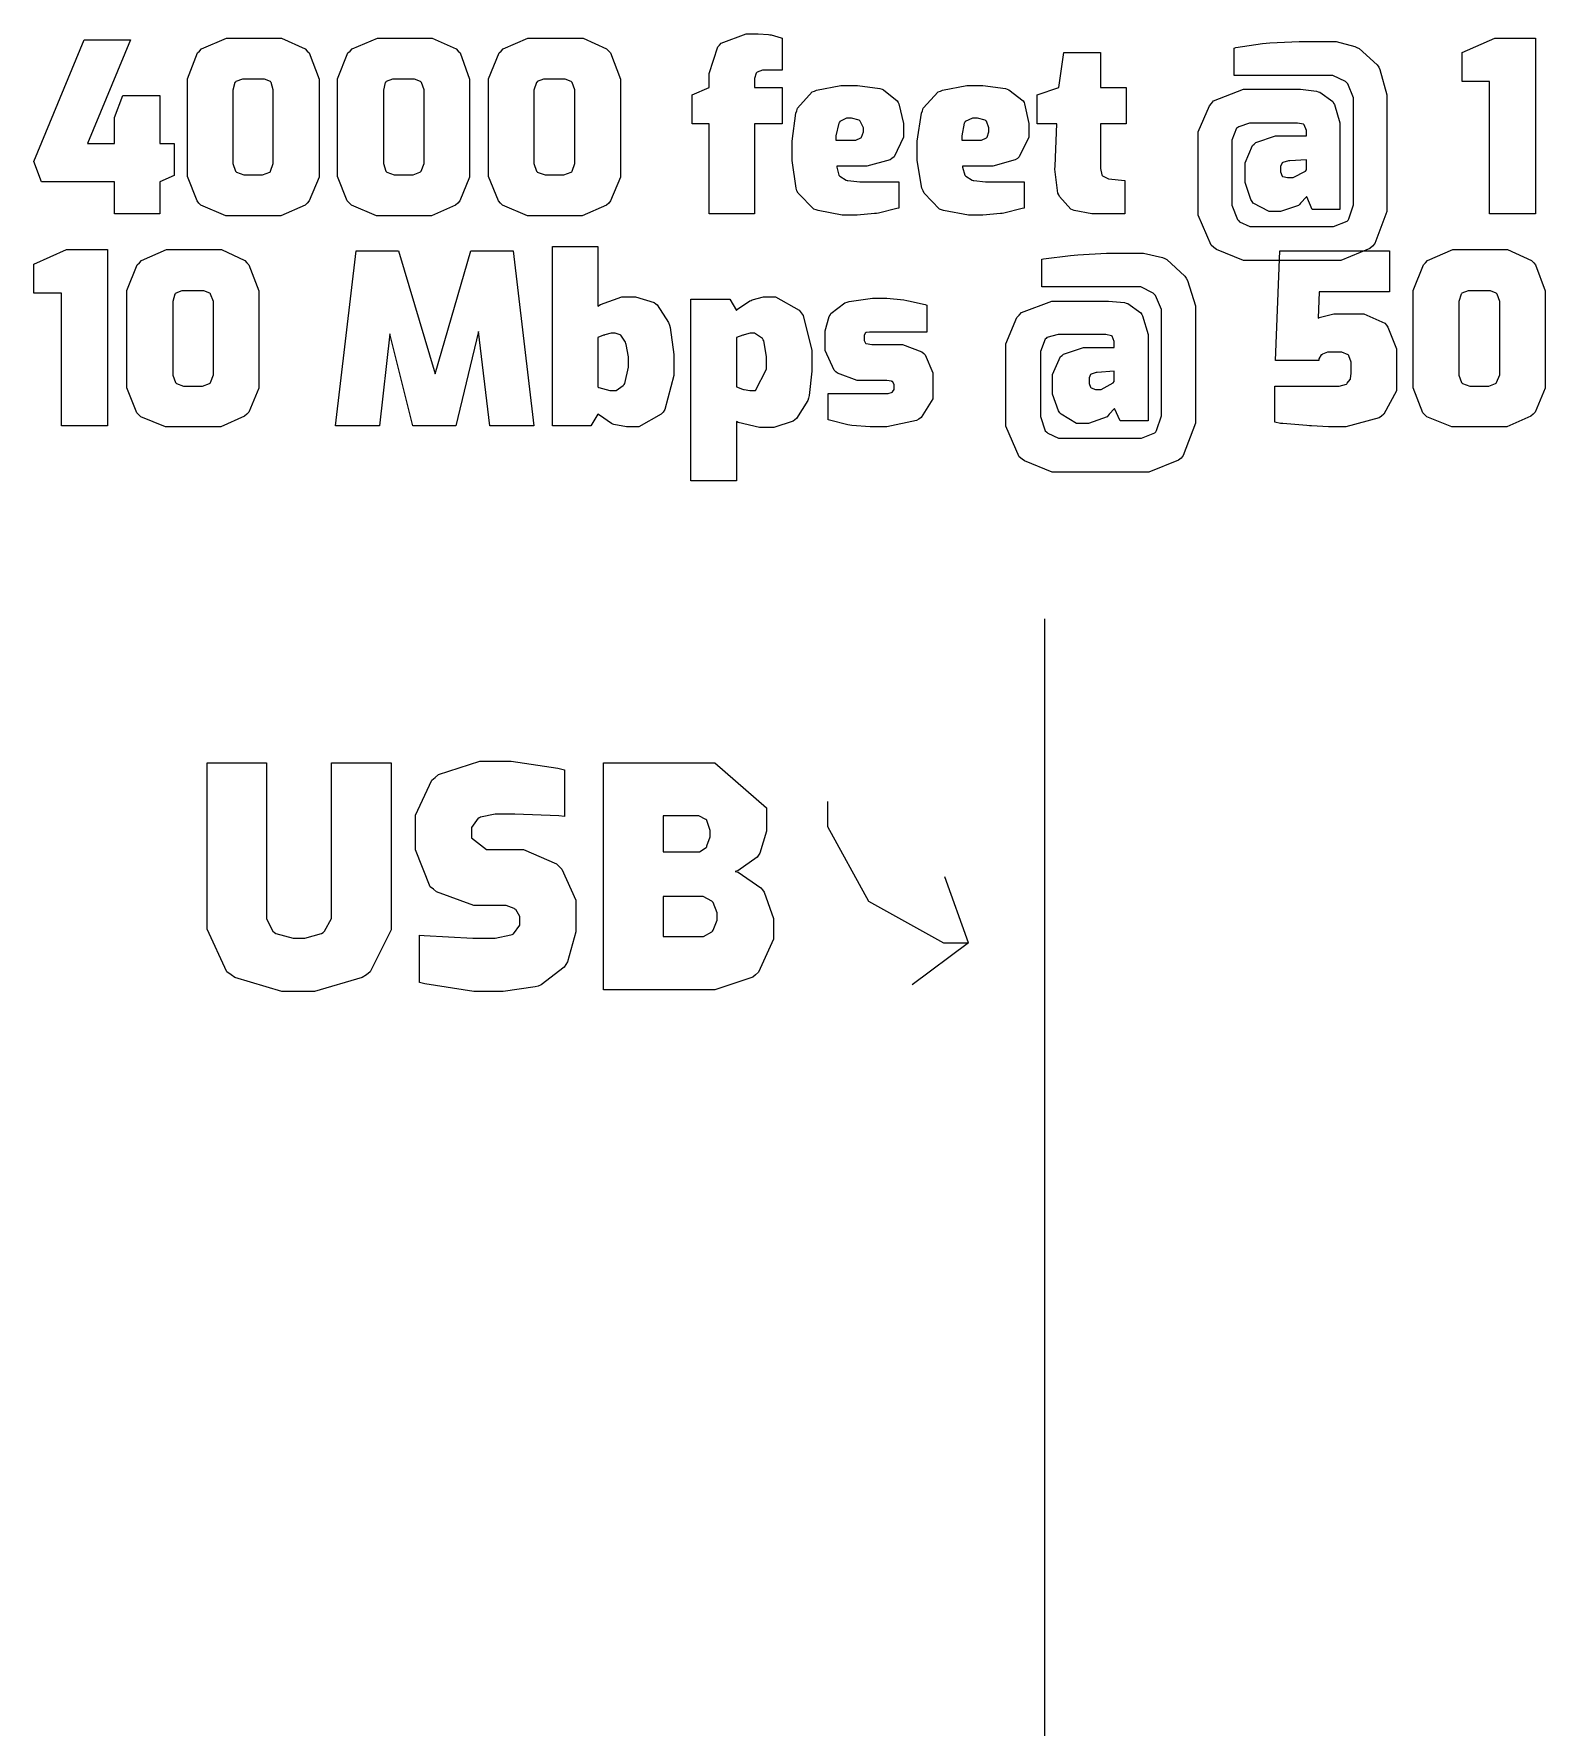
# Model space of a CAD drawing. Extents: x 0 to 132, y 0 to 98.
# Drawn here: x 99.07 to 105.5, y 57.69 to 64.9 of the extents above; entities that cross this region are included whole.
import ezdxf

# ---------------------------------------------------------------- set-up
doc = ezdxf.new("R2010")
doc.units = 0
doc.layers.get('0').update_dxf_attribs({"linetype": 'CONTINUOUS'})

msp = doc.modelspace()

# ---------------------------------------------------------------- linework, layer by layer
at = {"color": 0}
for p, q in [((99.0685, 64.353), (99.2822, 64.8712)), ((99.2822, 64.8712), (99.4791, 64.8712)), ((99.4791, 64.8712), (99.2974, 64.4289)), ((99.7825, 64.8324), (99.8883, 64.878)), ((99.8883, 64.878), (99.9243, 64.878)), ((99.9243, 64.878), (100.087, 64.878)), ((100.087, 64.878), (100.123, 64.878)), ((100.123, 64.878), (100.223, 64.8324)), ((100.423, 64.8324), (100.531, 64.878)), ((100.531, 64.878), (100.566, 64.878)), ((100.566, 64.878), (100.728, 64.878)), ((100.728, 64.878), (100.764, 64.878)), ((100.764, 64.878), (100.866, 64.8324)), ((101.065, 64.8324), (101.171, 64.878)), ((101.171, 64.878), (101.207, 64.878)), ((101.207, 64.878), (101.37, 64.878)), ((101.37, 64.878), (101.406, 64.878)), ((101.406, 64.878), (101.505, 64.8324)), ((101.994, 64.8561), (102.1, 64.8959)), ((102.1, 64.8959), (102.136, 64.8959)), ((102.136, 64.8959), (102.151, 64.8959)), ((102.151, 64.8959), (102.195, 64.8931)), ((102.195, 64.8931), (102.201, 64.8917)), ((102.201, 64.8917), (102.206, 64.8917)), ((102.206, 64.8917), (102.249, 64.8794)), ((102.249, 64.8794), (102.253, 64.878)), ((102.253, 64.878), (102.253, 64.7418)), ((104.313, 64.8561), (104.328, 64.8575)), ((104.328, 64.8575), (104.453, 64.8628)), ((104.453, 64.8628), (104.494, 64.8628)), ((104.494, 64.8628), (104.581, 64.8628)), ((104.581, 64.8628), (104.61, 64.8628)), ((104.61, 64.8628), (104.69, 64.8423)), ((105.147, 64.8173), (105.286, 64.878)), ((105.286, 64.878), (105.459, 64.878)), ((105.459, 64.878), (105.459, 64.1297)), ((99.7218, 64.7044), (99.7645, 64.8148)), ((99.7645, 64.8148), (99.774, 64.8229)), ((99.774, 64.8229), (99.7825, 64.8324)), ((100.223, 64.8324), (100.232, 64.8229)), ((100.232, 64.8229), (100.24, 64.8148)), ((100.24, 64.8148), (100.283, 64.703)), ((100.361, 64.7044), (100.405, 64.8148)), ((100.405, 64.8148), (100.415, 64.8229)), ((100.415, 64.8229), (100.423, 64.8324)), ((100.866, 64.8324), (100.874, 64.8229)), ((100.874, 64.8229), (100.882, 64.8148)), ((100.882, 64.8148), (100.922, 64.703)), ((101.003, 64.7044), (101.048, 64.8148)), ((101.048, 64.8148), (101.057, 64.8229)), ((101.057, 64.8229), (101.065, 64.8324)), ((101.505, 64.8324), (101.515, 64.8229)), ((101.515, 64.8229), (101.523, 64.8148)), ((101.523, 64.8148), (101.565, 64.703)), ((101.942, 64.7266), (101.979, 64.8409)), ((101.979, 64.8409), (101.987, 64.8476)), ((101.987, 64.8476), (101.994, 64.8561)), ((103.43, 64.6673), (103.452, 64.8173)), ((103.452, 64.8173), (103.608, 64.8173)), ((103.608, 64.8173), (103.608, 64.6673)), ((104.177, 64.8353), (104.184, 64.8381)), ((104.177, 64.7181), (104.177, 64.8353)), ((104.184, 64.8381), (104.297, 64.8547)), ((104.297, 64.8547), (104.313, 64.8561)), ((104.69, 64.8423), (104.699, 64.8381)), ((104.699, 64.8381), (104.708, 64.8339)), ((104.708, 64.8339), (104.785, 64.7637)), ((105.147, 64.6934), (105.147, 64.8173)), ((101.942, 64.685), (101.942, 64.7266)), ((102.142, 64.7291), (102.135, 64.7058)), ((102.144, 64.7305), (102.142, 64.7291)), ((102.146, 64.7333), (102.144, 64.7305)), ((102.169, 64.7418), (102.146, 64.7333)), ((102.177, 64.7418), (102.169, 64.7418)), ((102.253, 64.7418), (102.177, 64.7418)), ((104.581, 64.7181), (104.177, 64.7181)), ((104.597, 64.7181), (104.581, 64.7181)), ((104.651, 64.6934), (104.597, 64.7181)), ((104.785, 64.7637), (104.792, 64.7541)), ((104.792, 64.7541), (104.797, 64.7442)), ((104.797, 64.7442), (104.826, 64.637)), ((99.7218, 64.6645), (99.7218, 64.7044)), ((99.7218, 64.3241), (99.7218, 64.6645)), ((99.9243, 64.6892), (99.9148, 64.6561)), ((99.9148, 64.6561), (99.9148, 64.6451)), ((99.9148, 64.6451), (99.9148, 64.3558)), ((99.9271, 64.6906), (99.9243, 64.6892)), ((99.9285, 64.6934), (99.9271, 64.6906)), ((99.9561, 64.703), (99.9285, 64.6934)), ((99.9656, 64.703), (99.9561, 64.703)), ((100.041, 64.703), (99.9656, 64.703)), ((100.05, 64.703), (100.041, 64.703)), ((100.075, 64.6934), (100.05, 64.703)), ((100.077, 64.6906), (100.075, 64.6934)), ((100.079, 64.6892), (100.077, 64.6906)), ((100.087, 64.6575), (100.079, 64.6892)), ((100.087, 64.6451), (100.087, 64.6575)), ((100.087, 64.3558), (100.087, 64.6451)), ((100.283, 64.703), (100.283, 64.6645)), ((100.283, 64.6645), (100.283, 64.3241)), ((100.361, 64.6645), (100.361, 64.7044)), ((100.361, 64.3241), (100.361, 64.6645)), ((100.564, 64.6892), (100.557, 64.6561)), ((100.557, 64.6561), (100.557, 64.6451)), ((100.557, 64.6451), (100.557, 64.3558)), ((100.566, 64.6906), (100.564, 64.6892)), ((100.568, 64.6934), (100.566, 64.6906)), ((100.595, 64.703), (100.568, 64.6934)), ((100.605, 64.703), (100.595, 64.703)), ((100.681, 64.703), (100.605, 64.703)), ((100.689, 64.703), (100.681, 64.703)), ((100.714, 64.6934), (100.689, 64.703)), ((100.717, 64.6906), (100.714, 64.6934)), ((100.718, 64.6892), (100.717, 64.6906)), ((100.729, 64.6575), (100.718, 64.6892)), ((100.729, 64.6451), (100.729, 64.6575)), ((100.729, 64.3558), (100.729, 64.6451)), ((100.922, 64.703), (100.922, 64.6645)), ((100.922, 64.6645), (100.922, 64.3241)), ((101.003, 64.6645), (101.003, 64.7044)), ((101.003, 64.3241), (101.003, 64.6645)), ((101.207, 64.6892), (101.196, 64.6561)), ((101.196, 64.6561), (101.196, 64.6451)), ((101.196, 64.6451), (101.196, 64.3558)), ((101.21, 64.6906), (101.207, 64.6892)), ((101.211, 64.6934), (101.21, 64.6906)), ((101.238, 64.703), (101.211, 64.6934)), ((101.247, 64.703), (101.238, 64.703)), ((101.322, 64.703), (101.247, 64.703)), ((101.33, 64.703), (101.322, 64.703)), ((101.355, 64.6934), (101.33, 64.703)), ((101.358, 64.6906), (101.355, 64.6934)), ((101.359, 64.6892), (101.358, 64.6906)), ((101.37, 64.6575), (101.359, 64.6892)), ((101.37, 64.6451), (101.37, 64.6575)), ((101.37, 64.3558), (101.37, 64.6451)), ((101.565, 64.703), (101.565, 64.6645)), ((101.565, 64.6645), (101.565, 64.3241)), ((101.87, 64.637), (101.942, 64.6673)), ((101.942, 64.6673), (101.942, 64.685)), ((102.135, 64.7058), (102.135, 64.6977)), ((102.135, 64.6977), (102.135, 64.6673)), ((102.135, 64.6673), (102.253, 64.6673)), ((102.253, 64.6673), (102.253, 64.5128)), ((102.318, 64.5791), (102.381, 64.6493)), ((102.381, 64.6493), (102.391, 64.6522)), ((102.391, 64.6522), (102.399, 64.6561)), ((102.399, 64.6561), (102.503, 64.6755)), ((102.503, 64.6755), (102.538, 64.6755)), ((102.538, 64.6755), (102.573, 64.6755)), ((102.573, 64.6755), (102.669, 64.6631)), ((102.669, 64.6631), (102.678, 64.6603)), ((102.678, 64.6603), (102.684, 64.6575)), ((102.684, 64.6575), (102.742, 64.6105)), ((102.853, 64.5791), (102.917, 64.6493)), ((102.917, 64.6493), (102.927, 64.6522)), ((102.927, 64.6522), (102.935, 64.6561)), ((102.935, 64.6561), (103.039, 64.6755)), ((103.039, 64.6755), (103.075, 64.6755)), ((103.075, 64.6755), (103.107, 64.6755)), ((103.107, 64.6755), (103.203, 64.6631)), ((103.203, 64.6631), (103.211, 64.6603)), ((103.211, 64.6603), (103.218, 64.6575)), ((103.218, 64.6575), (103.279, 64.6105)), ((103.338, 64.637), (103.43, 64.6673)), ((103.608, 64.6673), (103.717, 64.6673)), ((103.717, 64.6673), (103.717, 64.5128)), ((104.089, 64.6105), (104.217, 64.6603)), ((104.217, 64.6603), (104.26, 64.6603)), ((104.26, 64.6603), (104.436, 64.6603)), ((104.436, 64.6603), (104.459, 64.6603)), ((104.459, 64.6603), (104.527, 64.6522)), ((104.527, 64.6522), (104.534, 64.6493)), ((104.534, 64.6493), (104.541, 64.6479)), ((104.541, 64.6479), (104.596, 64.6081)), ((104.656, 64.6878), (104.651, 64.6934)), ((104.661, 64.6836), (104.656, 64.6878)), ((104.684, 64.6232), (104.661, 64.6836)), ((105.263, 64.6934), (105.147, 64.6934)), ((105.263, 64.1297), (105.263, 64.6934)), ((99.4117, 64.5403), (99.4474, 64.6342)), ((99.4474, 64.6342), (99.6047, 64.6342)), ((99.6047, 64.6342), (99.6047, 64.4289)), ((101.87, 64.5128), (101.87, 64.637)), ((102.315, 64.5679), (102.318, 64.5791)), ((102.742, 64.6105), (102.747, 64.6038)), ((102.747, 64.6038), (102.749, 64.5982)), ((102.749, 64.5982), (102.769, 64.5142)), ((102.85, 64.5679), (102.853, 64.5791)), ((103.279, 64.6105), (103.283, 64.6038)), ((103.283, 64.6038), (103.285, 64.5982)), ((103.285, 64.5982), (103.303, 64.5142)), ((103.338, 64.5128), (103.338, 64.637)), ((104.024, 64.4783), (104.071, 64.5901)), ((104.071, 64.5901), (104.08, 64.5996)), ((104.08, 64.5996), (104.089, 64.6105)), ((104.596, 64.6081), (104.6, 64.601)), ((104.6, 64.601), (104.604, 64.5954)), ((104.604, 64.5954), (104.626, 64.5171)), ((104.684, 64.601), (104.684, 64.6232)), ((104.684, 64.1876), (104.684, 64.601)), ((104.826, 64.637), (104.826, 64.601)), ((104.826, 64.601), (104.826, 64.1876)), ((99.4117, 64.4289), (99.4117, 64.5403)), ((101.942, 64.5128), (101.87, 64.5128)), ((101.942, 64.1297), (101.942, 64.5128)), ((102.253, 64.5128), (102.135, 64.5128)), ((102.135, 64.5128), (102.135, 64.1297)), ((102.295, 64.4398), (102.311, 64.5583)), ((102.311, 64.5583), (102.315, 64.5679)), ((102.494, 64.5156), (102.482, 64.462)), ((102.497, 64.5185), (102.494, 64.5156)), ((102.499, 64.5223), (102.497, 64.5185)), ((102.527, 64.5375), (102.499, 64.5223)), ((102.538, 64.5375), (102.527, 64.5375)), ((102.548, 64.5375), (102.538, 64.5375)), ((102.581, 64.528), (102.548, 64.5375)), ((102.584, 64.5252), (102.581, 64.528)), ((102.585, 64.5238), (102.584, 64.5252)), ((102.599, 64.4962), (102.585, 64.5238)), ((102.769, 64.5142), (102.769, 64.4853)), ((102.828, 64.4398), (102.846, 64.5583)), ((102.846, 64.5583), (102.85, 64.5679)), ((103.028, 64.5156), (103.018, 64.462)), ((103.031, 64.5185), (103.028, 64.5156)), ((103.032, 64.5223), (103.031, 64.5185)), ((103.063, 64.5375), (103.032, 64.5223)), ((103.075, 64.5375), (103.063, 64.5375)), ((103.084, 64.5375), (103.075, 64.5375)), ((103.117, 64.528), (103.084, 64.5375)), ((103.12, 64.5252), (103.117, 64.528)), ((103.122, 64.5238), (103.12, 64.5252)), ((103.132, 64.4962), (103.122, 64.5238)), ((103.303, 64.5142), (103.303, 64.4853)), ((103.422, 64.5128), (103.338, 64.5128)), ((103.415, 64.3322), (103.422, 64.5128)), ((103.717, 64.5128), (103.608, 64.5128)), ((103.608, 64.5128), (103.608, 64.3322)), ((104.192, 64.4977), (104.187, 64.4948)), ((104.196, 64.5005), (104.192, 64.4977)), ((104.242, 64.5156), (104.196, 64.5005)), ((104.26, 64.5156), (104.242, 64.5156)), ((104.437, 64.5156), (104.26, 64.5156)), ((104.446, 64.5156), (104.437, 64.5156)), ((104.471, 64.5114), (104.446, 64.5156)), ((104.473, 64.51), (104.471, 64.5114)), ((104.474, 64.5086), (104.473, 64.51)), ((104.484, 64.4853), (104.474, 64.5086)), ((104.626, 64.5171), (104.626, 64.4895)), ((99.2974, 64.4289), (99.4117, 64.4289)), ((99.6047, 64.4289), (99.6654, 64.4289)), ((99.6654, 64.4289), (99.6654, 64.2938)), ((102.295, 64.3957), (102.295, 64.4398)), ((102.482, 64.462), (102.482, 64.444)), ((102.482, 64.444), (102.561, 64.444)), ((102.561, 64.444), (102.567, 64.444)), ((102.567, 64.444), (102.588, 64.4536)), ((102.588, 64.4536), (102.59, 64.455)), ((102.59, 64.455), (102.591, 64.4564)), ((102.591, 64.4564), (102.599, 64.4783)), ((102.599, 64.4853), (102.599, 64.4962)), ((102.599, 64.4783), (102.599, 64.4853)), ((102.769, 64.4564), (102.729, 64.3724)), ((102.769, 64.4853), (102.769, 64.4564)), ((102.828, 64.3957), (102.828, 64.4398)), ((103.018, 64.462), (103.018, 64.444)), ((103.018, 64.444), (103.094, 64.444)), ((103.094, 64.444), (103.101, 64.444)), ((103.101, 64.444), (103.123, 64.4536)), ((103.123, 64.4536), (103.124, 64.455)), ((103.124, 64.455), (103.125, 64.4564)), ((103.125, 64.4564), (103.132, 64.4783)), ((103.132, 64.4853), (103.132, 64.4962)), ((103.132, 64.4783), (103.132, 64.4853)), ((103.303, 64.4564), (103.262, 64.3724)), ((103.303, 64.4853), (103.303, 64.4564)), ((104.024, 64.437), (104.024, 64.4783)), ((104.024, 64.1671), (104.024, 64.437)), ((104.187, 64.4948), (104.166, 64.444)), ((104.166, 64.444), (104.166, 64.426)), ((104.166, 64.426), (104.166, 64.1876)), ((104.255, 64.4204), (104.262, 64.426)), ((104.262, 64.426), (104.269, 64.4331)), ((104.269, 64.4331), (104.352, 64.462)), ((104.352, 64.462), (104.38, 64.462)), ((104.38, 64.462), (104.484, 64.462)), ((104.484, 64.4772), (104.484, 64.4853)), ((104.484, 64.462), (104.484, 64.4772)), ((104.626, 64.4895), (104.626, 64.1491)), ((99.1016, 64.2662), (99.0685, 64.353)), ((99.9148, 64.3558), (99.9148, 64.3449)), ((100.087, 64.3449), (100.087, 64.3558)), ((100.557, 64.3558), (100.557, 64.3449)), ((100.729, 64.3449), (100.729, 64.3558)), ((101.196, 64.3558), (101.196, 64.3449)), ((101.37, 64.3449), (101.37, 64.3558)), ((102.295, 64.3572), (102.295, 64.3957)), ((102.313, 64.2387), (102.295, 64.3572)), ((102.712, 64.3601), (102.613, 64.3322)), ((102.72, 64.3654), (102.712, 64.3601)), ((102.729, 64.3724), (102.72, 64.3654)), ((102.828, 64.3572), (102.828, 64.3957)), ((102.848, 64.2387), (102.828, 64.3572)), ((103.245, 64.3601), (103.149, 64.3322)), ((103.254, 64.3654), (103.245, 64.3601)), ((103.262, 64.3724), (103.254, 64.3654)), ((104.223, 64.3474), (104.255, 64.4204)), ((104.408, 64.3558), (104.384, 64.3488)), ((104.413, 64.3558), (104.408, 64.3558)), ((104.484, 64.3601), (104.413, 64.3558)), ((104.484, 64.317), (104.484, 64.3601)), ((99.6654, 64.2938), (99.6047, 64.2662)), ((99.7218, 64.2895), (99.7218, 64.3241)), ((99.7631, 64.1847), (99.7218, 64.2895)), ((99.9148, 64.3449), (99.9271, 64.3117)), ((99.9271, 64.3117), (99.9299, 64.3089)), ((99.9299, 64.3089), (99.9314, 64.3075)), ((99.9314, 64.3075), (99.9614, 64.2966)), ((99.9614, 64.2966), (99.9726, 64.2966)), ((99.9726, 64.2966), (100.03, 64.2966)), ((100.03, 64.2966), (100.041, 64.2966)), ((100.041, 64.2966), (100.072, 64.3075)), ((100.072, 64.3075), (100.075, 64.3089)), ((100.075, 64.3089), (100.076, 64.3117)), ((100.076, 64.3117), (100.087, 64.3449)), ((100.283, 64.2867), (100.24, 64.1847)), ((100.283, 64.3241), (100.283, 64.2867)), ((100.361, 64.2895), (100.361, 64.3241)), ((100.402, 64.1847), (100.361, 64.2895)), ((100.557, 64.3449), (100.566, 64.3117)), ((100.566, 64.3117), (100.569, 64.3089)), ((100.569, 64.3089), (100.571, 64.3075)), ((100.571, 64.3075), (100.602, 64.2966)), ((100.602, 64.2966), (100.613, 64.2966)), ((100.613, 64.2966), (100.674, 64.2966)), ((100.674, 64.2966), (100.683, 64.2966)), ((100.683, 64.2966), (100.711, 64.3075)), ((100.711, 64.3075), (100.714, 64.3089)), ((100.714, 64.3089), (100.717, 64.3117)), ((100.717, 64.3117), (100.729, 64.3449)), ((100.922, 64.2867), (100.881, 64.1847)), ((100.922, 64.3241), (100.922, 64.2867)), ((101.003, 64.2895), (101.003, 64.3241)), ((101.046, 64.1847), (101.003, 64.2895)), ((101.196, 64.3449), (101.207, 64.3117)), ((101.207, 64.3117), (101.21, 64.3089)), ((101.21, 64.3089), (101.211, 64.3075)), ((101.211, 64.3075), (101.244, 64.2966)), ((101.244, 64.2966), (101.255, 64.2966)), ((101.255, 64.2966), (101.314, 64.2966)), ((101.314, 64.2966), (101.324, 64.2966)), ((101.324, 64.2966), (101.355, 64.3075)), ((101.355, 64.3075), (101.358, 64.3089)), ((101.358, 64.3089), (101.359, 64.3117)), ((101.359, 64.3117), (101.37, 64.3449)), ((101.565, 64.2867), (101.523, 64.1847)), ((101.565, 64.3241), (101.565, 64.2867)), ((102.581, 64.3322), (102.485, 64.3322)), ((102.485, 64.3322), (102.485, 64.3283)), ((102.485, 64.3283), (102.494, 64.2952)), ((102.494, 64.2952), (102.497, 64.2923)), ((102.497, 64.2923), (102.499, 64.2909)), ((102.499, 64.2909), (102.526, 64.2729)), ((102.613, 64.3322), (102.581, 64.3322)), ((103.117, 64.3322), (103.021, 64.3322)), ((103.021, 64.3322), (103.021, 64.3283)), ((103.021, 64.3283), (103.031, 64.2952)), ((103.031, 64.2952), (103.033, 64.2923)), ((103.033, 64.2923), (103.034, 64.2909)), ((103.034, 64.2909), (103.062, 64.2729)), ((103.149, 64.3322), (103.117, 64.3322)), ((103.414, 64.3199), (103.415, 64.3322)), ((103.426, 64.2179), (103.414, 64.3199)), ((103.608, 64.3322), (103.608, 64.3227)), ((103.608, 64.3227), (103.613, 64.2966)), ((103.613, 64.2966), (103.615, 64.2938)), ((103.615, 64.2938), (103.616, 64.2923)), ((103.616, 64.2923), (103.639, 64.28)), ((104.223, 64.3199), (104.223, 64.3474)), ((104.223, 64.2867), (104.223, 64.3199)), ((104.223, 64.2634), (104.223, 64.2867)), ((104.381, 64.3474), (104.374, 64.3308)), ((104.374, 64.3308), (104.374, 64.3241)), ((104.374, 64.3241), (104.374, 64.3146)), ((104.374, 64.3146), (104.374, 64.3089)), ((104.374, 64.3089), (104.381, 64.2909)), ((104.382, 64.3474), (104.381, 64.3474)), ((104.381, 64.2909), (104.382, 64.2895)), ((104.384, 64.3488), (104.382, 64.3474)), ((104.382, 64.2895), (104.384, 64.2895)), ((104.384, 64.2895), (104.403, 64.2842)), ((104.403, 64.2842), (104.41, 64.2842)), ((104.41, 64.2842), (104.428, 64.2842)), ((104.428, 64.2842), (104.48, 64.3117)), ((104.48, 64.3117), (104.484, 64.317)), ((99.4117, 64.2662), (99.1016, 64.2662)), ((99.4117, 64.1297), (99.4117, 64.2662)), ((99.6047, 64.2662), (99.6047, 64.1297)), ((102.316, 64.2278), (102.313, 64.2387)), ((102.321, 64.2179), (102.316, 64.2278)), ((102.388, 64.1505), (102.321, 64.2179)), ((102.526, 64.2729), (102.53, 64.2719)), ((102.53, 64.2719), (102.533, 64.2719)), ((102.533, 64.2719), (102.584, 64.2662)), ((102.584, 64.2662), (102.602, 64.2662)), ((102.602, 64.2662), (102.749, 64.2662)), ((102.749, 64.2662), (102.749, 64.1544)), ((102.853, 64.2278), (102.848, 64.2387)), ((102.857, 64.2179), (102.853, 64.2278)), ((102.922, 64.1505), (102.857, 64.2179)), ((103.062, 64.2729), (103.066, 64.2719)), ((103.066, 64.2719), (103.069, 64.2719)), ((103.069, 64.2719), (103.119, 64.2662)), ((103.119, 64.2662), (103.135, 64.2662)), ((103.135, 64.2662), (103.283, 64.2662)), ((103.283, 64.2662), (103.283, 64.1544)), ((103.43, 64.2112), (103.426, 64.2179)), ((103.433, 64.2041), (103.43, 64.2112)), ((103.639, 64.28), (103.642, 64.2786)), ((103.642, 64.2786), (103.711, 64.2719)), ((103.711, 64.2719), (103.711, 64.1297)), ((104.247, 64.1904), (104.223, 64.2634)), ((99.7712, 64.1752), (99.7631, 64.1847)), ((99.7797, 64.1671), (99.7712, 64.1752)), ((99.8859, 64.1216), (99.7797, 64.1671)), ((100.223, 64.1671), (100.12, 64.1216)), ((100.232, 64.1752), (100.223, 64.1671)), ((100.24, 64.1847), (100.232, 64.1752)), ((100.412, 64.1752), (100.402, 64.1847)), ((100.42, 64.1671), (100.412, 64.1752)), ((100.526, 64.1216), (100.42, 64.1671)), ((100.863, 64.1671), (100.761, 64.1216)), ((100.873, 64.1752), (100.863, 64.1671)), ((100.881, 64.1847), (100.873, 64.1752)), ((101.054, 64.1752), (101.046, 64.1847)), ((101.063, 64.1671), (101.054, 64.1752)), ((101.169, 64.1216), (101.063, 64.1671)), ((101.505, 64.1671), (101.402, 64.1216)), ((101.515, 64.1752), (101.505, 64.1671)), ((101.523, 64.1847), (101.515, 64.1752)), ((102.398, 64.1463), (102.388, 64.1505)), ((102.406, 64.1435), (102.398, 64.1463)), ((102.509, 64.1244), (102.406, 64.1435)), ((102.741, 64.1533), (102.663, 64.1325)), ((102.749, 64.1544), (102.741, 64.1533)), ((102.931, 64.1463), (102.922, 64.1505)), ((102.939, 64.1435), (102.931, 64.1463)), ((103.046, 64.1244), (102.939, 64.1435)), ((103.274, 64.1533), (103.197, 64.1325)), ((103.283, 64.1544), (103.274, 64.1533)), ((103.481, 64.1505), (103.433, 64.2041)), ((103.488, 64.1463), (103.481, 64.1505)), ((103.495, 64.1435), (103.488, 64.1463)), ((103.571, 64.1297), (103.495, 64.1435)), ((104.024, 64.1244), (104.024, 64.1671)), ((104.166, 64.1876), (104.166, 64.1671)), ((104.166, 64.1671), (104.191, 64.1064)), ((104.253, 64.1823), (104.247, 64.1904)), ((104.257, 64.1752), (104.253, 64.1823)), ((104.325, 64.1396), (104.257, 64.1752)), ((104.349, 64.1396), (104.325, 64.1396)), ((104.374, 64.1396), (104.349, 64.1396)), ((104.45, 64.1657), (104.374, 64.1396)), ((104.455, 64.1696), (104.45, 64.1657)), ((104.459, 64.1752), (104.455, 64.1696)), ((104.484, 64.2027), (104.459, 64.1752)), ((104.486, 64.2027), (104.484, 64.2027)), ((104.509, 64.1491), (104.486, 64.2027)), ((104.626, 64.1491), (104.509, 64.1491)), ((104.665, 64.1092), (104.684, 64.1685)), ((104.684, 64.1685), (104.684, 64.1876)), ((104.826, 64.1396), (104.775, 64.0031)), ((104.826, 64.1876), (104.826, 64.1396)), ((99.6047, 64.1297), (99.4117, 64.1297)), ((99.9243, 64.1216), (99.8859, 64.1216)), ((100.087, 64.1216), (99.9243, 64.1216)), ((100.12, 64.1216), (100.087, 64.1216)), ((100.565, 64.1216), (100.526, 64.1216)), ((100.728, 64.1216), (100.565, 64.1216)), ((100.761, 64.1216), (100.728, 64.1216)), ((101.207, 64.1216), (101.169, 64.1216)), ((101.367, 64.1216), (101.207, 64.1216)), ((101.402, 64.1216), (101.367, 64.1216)), ((102.135, 64.1297), (101.942, 64.1297)), ((102.548, 64.1244), (102.509, 64.1244)), ((102.572, 64.1244), (102.548, 64.1244)), ((102.646, 64.1311), (102.572, 64.1244)), ((102.654, 64.1311), (102.646, 64.1311)), ((102.663, 64.1325), (102.654, 64.1311)), ((103.084, 64.1244), (103.046, 64.1244)), ((103.107, 64.1244), (103.084, 64.1244)), ((103.182, 64.1311), (103.107, 64.1244)), ((103.19, 64.1311), (103.182, 64.1311)), ((103.197, 64.1325), (103.19, 64.1311)), ((103.6, 64.1297), (103.571, 64.1297)), ((103.711, 64.1297), (103.6, 64.1297)), ((104.079, 63.996), (104.024, 64.1244)), ((104.191, 64.1064), (104.196, 64.1008)), ((104.196, 64.1008), (104.2, 64.0965)), ((104.2, 64.0965), (104.244, 64.0761)), ((104.244, 64.0761), (104.26, 64.0761)), ((104.26, 64.0761), (104.581, 64.0761)), ((104.581, 64.0761), (104.6, 64.0761)), ((104.6, 64.0761), (104.658, 64.0994)), ((104.658, 64.0994), (104.662, 64.1036)), ((104.662, 64.1036), (104.665, 64.1092)), ((105.459, 64.1297), (105.263, 64.1297)), ((104.09, 63.9865), (104.079, 63.996)), ((104.765, 63.9921), (104.754, 63.9822)), ((104.775, 64.0031), (104.765, 63.9921)), ((99.0685, 63.9163), (99.2078, 63.978)), ((99.2078, 63.978), (99.3814, 63.978)), ((99.3814, 63.978), (99.3814, 63.2284)), ((99.508, 63.9135), (99.5179, 63.9216)), ((99.5179, 63.9216), (99.526, 63.9315)), ((99.526, 63.9315), (99.6336, 63.978)), ((99.6336, 63.978), (99.6707, 63.978)), ((99.6707, 63.978), (99.8305, 63.978)), ((99.8305, 63.978), (99.8664, 63.978)), ((99.8664, 63.978), (99.967, 63.9315)), ((99.967, 63.9315), (99.9755, 63.9216)), ((99.9755, 63.9216), (99.9836, 63.9135)), ((100.352, 63.2284), (100.44, 63.9727)), ((100.44, 63.9727), (100.62, 63.9727)), ((100.62, 63.9727), (100.776, 63.4488)), ((100.776, 63.4488), (100.928, 63.9727)), ((100.928, 63.9727), (101.108, 63.9727)), ((101.108, 63.9727), (101.196, 63.2284)), ((101.276, 63.2284), (101.276, 63.9907)), ((101.276, 63.9907), (101.469, 63.9907)), ((101.469, 63.9907), (101.469, 63.7371)), ((103.358, 63.9367), (103.365, 63.9382)), ((103.358, 63.8196), (103.358, 63.9367)), ((103.365, 63.9382), (103.48, 63.9533)), ((103.48, 63.9533), (103.496, 63.9547)), ((103.496, 63.9547), (103.511, 63.9561)), ((103.511, 63.9561), (103.634, 63.9632)), ((103.634, 63.9632), (103.675, 63.9632)), ((103.675, 63.9632), (103.762, 63.9632)), ((103.762, 63.9632), (103.791, 63.9632)), ((103.791, 63.9632), (103.872, 63.9438)), ((103.872, 63.9438), (103.882, 63.9396)), ((103.882, 63.9396), (103.89, 63.9353)), ((103.89, 63.9353), (103.966, 63.8651)), ((104.101, 63.978), (104.09, 63.9865)), ((104.217, 63.9315), (104.101, 63.978)), ((104.26, 63.9315), (104.217, 63.9315)), ((104.59, 63.9315), (104.26, 63.9315)), ((104.352, 63.5056), (104.371, 63.9727)), ((104.371, 63.9727), (104.837, 63.9727)), ((104.63, 63.9315), (104.59, 63.9315)), ((104.754, 63.9822), (104.63, 63.9315)), ((104.837, 63.9727), (104.837, 63.7977)), ((104.982, 63.9135), (104.991, 63.9216)), ((104.991, 63.9216), (105, 63.9315)), ((105, 63.9315), (105.107, 63.978)), ((105.107, 63.978), (105.144, 63.978)), ((105.144, 63.978), (105.304, 63.978)), ((105.304, 63.978), (105.34, 63.978)), ((105.34, 63.978), (105.442, 63.9315)), ((105.442, 63.9315), (105.452, 63.9216)), ((105.452, 63.9216), (105.459, 63.9135)), ((99.0685, 63.7921), (99.0685, 63.9163)), ((99.4639, 63.8044), (99.508, 63.9135)), ((99.9836, 63.9135), (100.026, 63.8016)), ((103.966, 63.8651), (103.973, 63.8556)), ((103.973, 63.8556), (103.978, 63.8457)), ((104.939, 63.8044), (104.982, 63.9135)), ((105.459, 63.9135), (105.5, 63.8016)), ((99.1856, 63.7921), (99.0685, 63.7921)), ((99.1856, 63.2284), (99.1856, 63.7921)), ((99.4639, 63.7646), (99.4639, 63.8044)), ((99.6678, 63.7879), (99.6597, 63.7575)), ((99.6707, 63.7893), (99.6678, 63.7879)), ((99.6721, 63.7921), (99.6707, 63.7893)), ((99.6982, 63.8016), (99.6721, 63.7921)), ((99.7081, 63.8016), (99.6982, 63.8016)), ((99.785, 63.8016), (99.7081, 63.8016)), ((99.792, 63.8016), (99.785, 63.8016)), ((99.8167, 63.7921), (99.792, 63.8016)), ((99.8195, 63.7893), (99.8167, 63.7921)), ((99.8209, 63.7879), (99.8195, 63.7893)), ((99.8333, 63.7575), (99.8209, 63.7879)), ((100.026, 63.8016), (100.026, 63.7646)), ((101.48, 63.7438), (101.571, 63.7769)), ((101.571, 63.7769), (101.601, 63.7769)), ((101.601, 63.7769), (101.629, 63.7769)), ((101.629, 63.7769), (101.709, 63.7522)), ((102.125, 63.7646), (102.173, 63.7769)), ((102.173, 63.7769), (102.19, 63.7769)), ((102.19, 63.7769), (102.225, 63.7769)), ((102.225, 63.7769), (102.326, 63.7205)), ((103.762, 63.8196), (103.358, 63.8196)), ((103.779, 63.8196), (103.762, 63.8196)), ((103.832, 63.7921), (103.779, 63.8196)), ((103.838, 63.7868), (103.832, 63.7921)), ((103.842, 63.7826), (103.838, 63.7868)), ((103.867, 63.7233), (103.842, 63.7826)), ((103.978, 63.8457), (104.012, 63.7385)), ((104.539, 63.7977), (104.534, 63.6859)), ((104.837, 63.7977), (104.539, 63.7977)), ((104.939, 63.7646), (104.939, 63.8044)), ((105.142, 63.7879), (105.133, 63.7575)), ((105.144, 63.7893), (105.142, 63.7879)), ((105.146, 63.7921), (105.144, 63.7893)), ((105.172, 63.8016), (105.146, 63.7921)), ((105.181, 63.8016), (105.172, 63.8016)), ((105.259, 63.8016), (105.181, 63.8016)), ((105.267, 63.8016), (105.259, 63.8016)), ((105.292, 63.7921), (105.267, 63.8016)), ((105.295, 63.7893), (105.292, 63.7921)), ((105.296, 63.7879), (105.295, 63.7893)), ((105.307, 63.7575), (105.296, 63.7879)), ((105.5, 63.8016), (105.5, 63.7646)), ((99.4639, 63.4242), (99.4639, 63.7646)), ((99.6597, 63.7575), (99.6597, 63.7466)), ((99.6597, 63.7466), (99.6597, 63.4545)), ((99.8333, 63.7466), (99.8333, 63.7575)), ((99.8333, 63.4545), (99.8333, 63.7466)), ((100.026, 63.7646), (100.026, 63.4242)), ((101.469, 63.7371), (101.48, 63.7438)), ((101.709, 63.7522), (101.716, 63.7466)), ((101.716, 63.7466), (101.721, 63.7427)), ((101.721, 63.7427), (101.769, 63.6669)), ((101.865, 62.9931), (101.865, 63.7674)), ((101.865, 63.7674), (102.03, 63.7674)), ((102.03, 63.7674), (102.058, 63.7191)), ((102.058, 63.7191), (102.063, 63.7247)), ((102.063, 63.7247), (102.115, 63.7604)), ((102.115, 63.7604), (102.121, 63.7618)), ((102.121, 63.7618), (102.125, 63.7646)), ((102.326, 63.7205), (102.334, 63.7081)), ((102.334, 63.7081), (102.342, 63.6972)), ((102.457, 63.6986), (102.46, 63.7053)), ((102.46, 63.7053), (102.52, 63.7508)), ((102.52, 63.7508), (102.53, 63.7536)), ((102.53, 63.7536), (102.538, 63.7575)), ((102.538, 63.7575), (102.638, 63.7716)), ((102.638, 63.7716), (102.671, 63.7716)), ((102.671, 63.7716), (102.698, 63.7716)), ((102.698, 63.7716), (102.771, 63.7646)), ((102.771, 63.7646), (102.783, 63.7618)), ((102.783, 63.7618), (102.791, 63.7604)), ((102.791, 63.7604), (102.862, 63.7438)), ((102.862, 63.7438), (102.868, 63.7413)), ((102.868, 63.7413), (102.868, 63.6266)), ((103.262, 63.6986), (103.271, 63.7095)), ((103.271, 63.7095), (103.401, 63.7589)), ((103.401, 63.7589), (103.445, 63.7589)), ((103.445, 63.7589), (103.618, 63.7589)), ((103.618, 63.7589), (103.642, 63.7589)), ((103.642, 63.7589), (103.71, 63.7522)), ((103.71, 63.7522), (103.717, 63.7494)), ((103.717, 63.7494), (103.724, 63.748)), ((103.724, 63.748), (103.779, 63.7081)), ((103.779, 63.7081), (103.783, 63.7011)), ((103.867, 63.7011), (103.867, 63.7233)), ((104.012, 63.7385), (104.012, 63.7011)), ((104.538, 63.6887), (104.601, 63.7039)), ((104.601, 63.7039), (104.623, 63.7039)), ((104.623, 63.7039), (104.699, 63.7039)), ((104.699, 63.7039), (104.729, 63.7039)), ((104.729, 63.7039), (104.818, 63.664)), ((104.939, 63.4242), (104.939, 63.7646)), ((105.133, 63.7575), (105.133, 63.7466)), ((105.133, 63.7466), (105.133, 63.4545)), ((105.307, 63.7466), (105.307, 63.7575)), ((105.307, 63.4545), (105.307, 63.7466)), ((105.5, 63.7646), (105.5, 63.4242)), ((101.769, 63.6669), (101.774, 63.6556)), ((101.774, 63.6556), (101.776, 63.6461)), ((101.776, 63.6461), (101.792, 63.5317)), ((102.342, 63.6972), (102.38, 63.5483)), ((102.436, 63.6323), (102.453, 63.693)), ((102.436, 63.609), (102.436, 63.6323)), ((102.453, 63.693), (102.457, 63.6986)), ((103.205, 63.5773), (103.252, 63.6887)), ((103.252, 63.6887), (103.262, 63.6986)), ((103.783, 63.7011), (103.787, 63.6958)), ((103.787, 63.6958), (103.811, 63.6171)), ((103.867, 63.289), (103.867, 63.7011)), ((104.012, 63.7011), (104.012, 63.289)), ((104.534, 63.6859), (104.538, 63.6887)), ((104.818, 63.664), (104.825, 63.6556)), ((104.825, 63.6556), (104.831, 63.6475)), ((104.831, 63.6475), (104.867, 63.555)), ((100.584, 63.6199), (100.539, 63.2284)), ((100.681, 63.2284), (100.584, 63.6199)), ((100.961, 63.6295), (100.864, 63.2284)), ((101.009, 63.2284), (100.961, 63.6295)), ((101.492, 63.6143), (101.469, 63.6034)), ((101.469, 63.6034), (101.469, 63.602)), ((101.469, 63.602), (101.469, 63.3938)), ((101.497, 63.6143), (101.492, 63.6143)), ((101.499, 63.6157), (101.497, 63.6143)), ((101.526, 63.6228), (101.499, 63.6157)), ((101.535, 63.6228), (101.526, 63.6228)), ((101.542, 63.6228), (101.535, 63.6228)), ((101.563, 63.6157), (101.542, 63.6228)), ((101.565, 63.6143), (101.563, 63.6157)), ((101.567, 63.6129), (101.565, 63.6143)), ((101.586, 63.584), (101.567, 63.6129)), ((101.588, 63.5787), (101.586, 63.584)), ((101.589, 63.5744), (101.588, 63.5787)), ((101.599, 63.5208), (101.589, 63.5744)), ((102.059, 63.6034), (102.058, 63.602)), ((102.058, 63.602), (102.058, 63.3938)), ((102.085, 63.6143), (102.059, 63.6034)), ((102.088, 63.6143), (102.085, 63.6143)), ((102.091, 63.6157), (102.088, 63.6143)), ((102.117, 63.6228), (102.091, 63.6157)), ((102.126, 63.6228), (102.117, 63.6228)), ((102.136, 63.6228), (102.126, 63.6228)), ((102.169, 63.5991), (102.136, 63.6228)), ((102.172, 63.5938), (102.169, 63.5991)), ((102.175, 63.5896), (102.172, 63.5938)), ((102.187, 63.5222), (102.175, 63.5896)), ((102.436, 63.5758), (102.436, 63.609)), ((102.436, 63.5483), (102.436, 63.5758)), ((102.607, 63.6242), (102.602, 63.6129)), ((102.602, 63.6129), (102.602, 63.609)), ((102.602, 63.609), (102.602, 63.5938)), ((102.602, 63.5938), (102.602, 63.591)), ((102.602, 63.591), (102.607, 63.5801)), ((102.609, 63.6242), (102.607, 63.6242)), ((102.607, 63.5801), (102.609, 63.5787)), ((102.624, 63.6266), (102.609, 63.6252)), ((102.609, 63.6252), (102.609, 63.6242)), ((102.609, 63.5787), (102.61, 63.5787)), ((102.61, 63.5787), (102.634, 63.5744)), ((102.629, 63.6266), (102.624, 63.6266)), ((102.868, 63.6266), (102.629, 63.6266)), ((102.634, 63.5744), (102.642, 63.5744)), ((102.642, 63.5744), (102.734, 63.5744)), ((102.734, 63.5744), (102.765, 63.5744)), ((102.765, 63.5744), (102.848, 63.5427)), ((103.205, 63.536), (103.205, 63.5773)), ((103.372, 63.5963), (103.352, 63.5441)), ((103.376, 63.5991), (103.372, 63.5963)), ((103.379, 63.6034), (103.376, 63.5991)), ((103.427, 63.6171), (103.379, 63.6034)), ((103.445, 63.6171), (103.427, 63.6171)), ((103.623, 63.6171), (103.445, 63.6171)), ((103.451, 63.5332), (103.535, 63.5607)), ((103.535, 63.5607), (103.564, 63.5607)), ((103.564, 63.5607), (103.666, 63.5607)), ((103.63, 63.6171), (103.623, 63.6171)), ((103.655, 63.6104), (103.63, 63.6171)), ((103.656, 63.609), (103.655, 63.6104)), ((103.657, 63.609), (103.656, 63.609)), ((103.666, 63.5868), (103.657, 63.609)), ((103.666, 63.5787), (103.666, 63.5868)), ((103.666, 63.5607), (103.666, 63.5787)), ((103.811, 63.6171), (103.811, 63.591)), ((103.811, 63.591), (103.811, 63.2492)), ((101.599, 63.5), (101.599, 63.5208)), ((101.599, 63.4781), (101.599, 63.5)), ((101.792, 63.5317), (101.792, 63.4929)), ((101.792, 63.4929), (101.792, 63.4421)), ((102.187, 63.4972), (102.187, 63.5222)), ((102.187, 63.4683), (102.187, 63.4972)), ((102.38, 63.5483), (102.38, 63.4972)), ((102.38, 63.4972), (102.38, 63.4601)), ((102.474, 63.464), (102.436, 63.5483)), ((102.848, 63.5427), (102.856, 63.536)), ((102.856, 63.536), (102.861, 63.5303)), ((102.861, 63.5303), (102.894, 63.4531)), ((103.205, 63.2686), (103.205, 63.536)), ((103.352, 63.5441), (103.352, 63.5261)), ((103.352, 63.5261), (103.352, 63.289)), ((103.404, 63.4464), (103.438, 63.5222)), ((103.438, 63.5222), (103.445, 63.5275)), ((103.445, 63.5275), (103.451, 63.5332)), ((104.537, 63.5056), (104.352, 63.5056)), ((104.547, 63.5303), (104.537, 63.5123)), ((104.537, 63.5123), (104.537, 63.5056)), ((104.55, 63.5303), (104.547, 63.5303)), ((104.552, 63.5332), (104.55, 63.5303)), ((104.574, 63.5413), (104.552, 63.5332)), ((104.582, 63.5413), (104.574, 63.5413)), ((104.626, 63.5413), (104.582, 63.5413)), ((104.635, 63.5413), (104.626, 63.5413)), ((104.662, 63.5303), (104.635, 63.5413)), ((104.664, 63.5275), (104.662, 63.5303)), ((104.665, 63.5261), (104.664, 63.5275)), ((104.674, 63.4986), (104.665, 63.5261)), ((104.674, 63.4877), (104.674, 63.4986)), ((104.674, 63.4573), (104.674, 63.4877)), ((104.867, 63.555), (104.867, 63.5233)), ((104.867, 63.5233), (104.867, 63.4132)), ((99.4639, 63.3899), (99.4639, 63.4242)), ((99.6597, 63.4545), (99.6597, 63.4436)), ((99.6597, 63.4436), (99.6707, 63.4118)), ((99.8195, 63.4118), (99.8333, 63.445)), ((99.8333, 63.445), (99.8333, 63.4545)), ((100.026, 63.4242), (100.026, 63.3885)), ((101.583, 63.4076), (101.599, 63.4781)), ((101.792, 63.4421), (101.753, 63.2975)), ((102.139, 63.3786), (102.187, 63.4683)), ((102.38, 63.4601), (102.368, 63.3568)), ((102.482, 63.4573), (102.474, 63.464)), ((102.489, 63.4517), (102.482, 63.4573)), ((102.572, 63.4213), (102.489, 63.4517)), ((102.602, 63.4213), (102.572, 63.4213)), ((102.693, 63.4213), (102.602, 63.4213)), ((102.698, 63.4213), (102.693, 63.4213)), ((102.719, 63.4175), (102.698, 63.4213)), ((102.72, 63.416), (102.719, 63.4175)), ((102.722, 63.416), (102.72, 63.416)), ((102.729, 63.4037), (102.722, 63.416)), ((102.894, 63.4531), (102.894, 63.427)), ((102.894, 63.427), (102.894, 63.3705)), ((103.404, 63.4189), (103.404, 63.4464)), ((103.404, 63.3857), (103.404, 63.4189)), ((103.565, 63.4464), (103.56, 63.4326)), ((103.56, 63.4326), (103.56, 63.427)), ((103.56, 63.427), (103.56, 63.4132)), ((103.566, 63.4464), (103.565, 63.4464)), ((103.568, 63.4478), (103.566, 63.4464)), ((103.59, 63.4545), (103.568, 63.4478)), ((103.594, 63.4545), (103.59, 63.4545)), ((103.666, 63.4601), (103.594, 63.4545)), ((103.662, 63.4104), (103.666, 63.416)), ((103.666, 63.416), (103.666, 63.4601)), ((104.658, 63.409), (104.67, 63.4256)), ((104.67, 63.4256), (104.672, 63.427)), ((104.672, 63.4298), (104.674, 63.4503)), ((104.672, 63.427), (104.672, 63.4298)), ((104.674, 63.4503), (104.674, 63.4573)), ((104.939, 63.3899), (104.939, 63.4242)), ((105.133, 63.4545), (105.133, 63.4436)), ((105.133, 63.4436), (105.144, 63.4118)), ((105.293, 63.4118), (105.307, 63.445)), ((105.307, 63.445), (105.307, 63.4545)), ((105.5, 63.4242), (105.5, 63.3885)), ((99.5066, 63.2837), (99.4639, 63.3899)), ((99.6707, 63.4118), (99.6735, 63.409)), ((99.6735, 63.409), (99.6749, 63.4076)), ((99.6749, 63.4076), (99.7052, 63.3966)), ((99.7052, 63.3966), (99.7162, 63.3966)), ((99.7162, 63.3966), (99.7768, 63.3966)), ((99.7768, 63.3966), (99.7864, 63.3966)), ((99.7864, 63.3966), (99.8153, 63.4076)), ((99.8153, 63.4076), (99.8181, 63.409)), ((99.8181, 63.409), (99.8195, 63.4118)), ((100.026, 63.3885), (99.9836, 63.2866)), ((101.469, 63.3938), (101.473, 63.391)), ((101.473, 63.391), (101.519, 63.3786)), ((101.519, 63.3786), (101.535, 63.3786)), ((101.535, 63.3786), (101.546, 63.3786)), ((101.546, 63.3786), (101.577, 63.3995)), ((101.577, 63.3995), (101.581, 63.4037)), ((101.581, 63.4037), (101.583, 63.4076)), ((102.058, 63.3938), (102.059, 63.3938)), ((102.059, 63.3938), (102.084, 63.3843)), ((102.084, 63.3843), (102.088, 63.3829)), ((102.088, 63.3829), (102.091, 63.3829)), ((102.091, 63.3829), (102.115, 63.3786)), ((102.115, 63.3786), (102.124, 63.3786)), ((102.124, 63.3786), (102.139, 63.3786)), ((102.365, 63.3458), (102.362, 63.336)), ((102.368, 63.3568), (102.365, 63.3458)), ((102.449, 63.2534), (102.449, 63.3649)), ((102.449, 63.3649), (102.698, 63.3649)), ((102.698, 63.3649), (102.704, 63.3649)), ((102.704, 63.3649), (102.722, 63.3705)), ((102.722, 63.3705), (102.723, 63.3705)), ((102.723, 63.3719), (102.729, 63.3829)), ((102.723, 63.3705), (102.723, 63.3719)), ((102.729, 63.398), (102.729, 63.4037)), ((102.729, 63.3857), (102.729, 63.398)), ((102.729, 63.3829), (102.729, 63.3857)), ((102.894, 63.3705), (102.894, 63.343)), ((103.404, 63.3621), (103.404, 63.3857)), ((103.429, 63.2919), (103.404, 63.3621)), ((103.56, 63.4132), (103.56, 63.4076)), ((103.56, 63.4076), (103.565, 63.3924)), ((103.565, 63.3924), (103.566, 63.391)), ((103.566, 63.391), (103.568, 63.3899)), ((103.568, 63.3899), (103.586, 63.3829)), ((103.586, 63.3829), (103.592, 63.3829)), ((103.592, 63.3829), (103.61, 63.3829)), ((103.61, 63.3829), (103.662, 63.4104)), ((104.349, 63.2435), (104.349, 63.3966)), ((104.349, 63.3966), (104.614, 63.3966)), ((104.614, 63.3966), (104.623, 63.3966)), ((104.623, 63.3966), (104.654, 63.4047)), ((104.654, 63.4047), (104.656, 63.4062)), ((104.656, 63.4062), (104.658, 63.409)), ((104.867, 63.3772), (104.813, 63.2767)), ((104.867, 63.4132), (104.867, 63.3772)), ((104.98, 63.2837), (104.939, 63.3899)), ((105.144, 63.4118), (105.147, 63.409)), ((105.147, 63.409), (105.149, 63.4076)), ((105.149, 63.4076), (105.179, 63.3966)), ((105.179, 63.3966), (105.19, 63.3966)), ((105.19, 63.3966), (105.251, 63.3966)), ((105.251, 63.3966), (105.26, 63.3966)), ((105.26, 63.3966), (105.289, 63.4076)), ((105.289, 63.4076), (105.292, 63.409)), ((105.292, 63.409), (105.293, 63.4118)), ((105.5, 63.3885), (105.457, 63.2866)), ((99.5151, 63.2739), (99.5066, 63.2837)), ((99.5232, 63.2658), (99.5151, 63.2739)), ((99.9755, 63.2767), (99.9656, 63.2686)), ((99.9836, 63.2866), (99.9755, 63.2767)), ((101.469, 63.2767), (101.439, 63.2284)), ((101.475, 63.2725), (101.469, 63.2767)), ((101.527, 63.2382), (101.475, 63.2725)), ((101.738, 63.2767), (101.643, 63.2231)), ((101.746, 63.2866), (101.738, 63.2767)), ((101.753, 63.2975), (101.746, 63.2866)), ((102.362, 63.336), (102.314, 63.2587)), ((102.894, 63.343), (102.844, 63.2629)), ((103.352, 63.289), (103.352, 63.2672)), ((103.434, 63.2837), (103.429, 63.2919)), ((103.44, 63.2767), (103.434, 63.2837)), ((103.506, 63.2382), (103.44, 63.2767)), ((103.641, 63.2714), (103.636, 63.2658)), ((103.645, 63.2767), (103.641, 63.2714)), ((103.668, 63.3017), (103.645, 63.2767)), ((103.692, 63.2492), (103.668, 63.3017)), ((103.668, 63.3017), (103.668, 63.3017)), ((103.867, 63.27), (103.867, 63.289)), ((104.012, 63.289), (104.012, 63.2396)), ((104.813, 63.2767), (104.804, 63.2686)), ((104.988, 63.2739), (104.98, 63.2837)), ((104.997, 63.2658), (104.988, 63.2739)), ((105.449, 63.2767), (105.439, 63.2686)), ((105.457, 63.2866), (105.449, 63.2767)), ((99.3814, 63.2284), (99.1856, 63.2284)), ((99.6294, 63.2231), (99.5232, 63.2658)), ((99.6678, 63.2231), (99.6294, 63.2231)), ((99.8305, 63.2231), (99.6678, 63.2231)), ((99.8636, 63.2231), (99.8305, 63.2231)), ((99.9656, 63.2686), (99.8636, 63.2231)), ((100.539, 63.2284), (100.352, 63.2284)), ((100.864, 63.2284), (100.681, 63.2284)), ((101.196, 63.2284), (101.009, 63.2284)), ((101.439, 63.2284), (101.276, 63.2284)), ((101.533, 63.2354), (101.527, 63.2382)), ((101.537, 63.234), (101.533, 63.2354)), ((101.59, 63.2231), (101.537, 63.234)), ((101.611, 63.2231), (101.59, 63.2231)), ((101.643, 63.2231), (101.611, 63.2231)), ((102.066, 63.2425), (102.058, 63.2464)), ((102.058, 63.2464), (102.058, 62.9931)), ((102.157, 63.2202), (102.066, 63.2425)), ((102.19, 63.2202), (102.157, 63.2202)), ((102.217, 63.2202), (102.19, 63.2202)), ((102.3, 63.2478), (102.217, 63.2202)), ((102.307, 63.2534), (102.3, 63.2478)), ((102.314, 63.2587), (102.307, 63.2534)), ((102.454, 63.252), (102.449, 63.2534)), ((102.532, 63.2326), (102.454, 63.252)), ((102.541, 63.2312), (102.532, 63.2326)), ((102.549, 63.2298), (102.541, 63.2312)), ((102.628, 63.2231), (102.549, 63.2298)), ((102.657, 63.2231), (102.628, 63.2231)), ((102.698, 63.2231), (102.657, 63.2231)), ((102.825, 63.2506), (102.698, 63.2231)), ((102.835, 63.2562), (102.825, 63.2506)), ((102.844, 63.2629), (102.835, 63.2562)), ((103.205, 63.2259), (103.205, 63.2686)), ((103.262, 63.0961), (103.205, 63.2259)), ((103.352, 63.2672), (103.373, 63.2065)), ((103.373, 63.2065), (103.379, 63.2008)), ((103.379, 63.2008), (103.383, 63.197)), ((103.531, 63.2382), (103.506, 63.2382)), ((103.557, 63.2382), (103.531, 63.2382)), ((103.636, 63.2658), (103.557, 63.2382)), ((103.811, 63.2492), (103.692, 63.2492)), ((103.839, 63.1984), (103.843, 63.2023)), ((103.843, 63.2023), (103.846, 63.2079)), ((103.846, 63.2079), (103.867, 63.27)), ((104.012, 63.2396), (103.96, 63.1017)), ((104.374, 63.2382), (104.349, 63.2435)), ((104.384, 63.2382), (104.374, 63.2382)), ((104.486, 63.2298), (104.384, 63.2382)), ((104.497, 63.2284), (104.486, 63.2298)), ((104.506, 63.2284), (104.497, 63.2284)), ((104.578, 63.2231), (104.506, 63.2284)), ((104.606, 63.2231), (104.578, 63.2231)), ((104.652, 63.2231), (104.606, 63.2231)), ((104.793, 63.2615), (104.652, 63.2231)), ((104.804, 63.2686), (104.793, 63.2615)), ((105.103, 63.2231), (104.997, 63.2658)), ((105.142, 63.2231), (105.103, 63.2231)), ((105.304, 63.2231), (105.142, 63.2231)), ((105.337, 63.2231), (105.304, 63.2231)), ((105.439, 63.2686), (105.337, 63.2231)), ((103.383, 63.197), (103.429, 63.1747)), ((103.429, 63.1747), (103.445, 63.1747)), ((103.445, 63.1747), (103.762, 63.1747)), ((103.762, 63.1747), (103.782, 63.1747)), ((103.782, 63.1747), (103.839, 63.1984)), ((103.274, 63.0865), (103.262, 63.0961)), ((103.285, 63.0784), (103.274, 63.0865)), ((103.402, 63.0301), (103.285, 63.0784)), ((103.94, 63.0813), (103.813, 63.0301)), ((103.951, 63.0908), (103.94, 63.0813)), ((103.96, 63.1017), (103.951, 63.0908)), ((102.058, 62.9931), (101.865, 62.9931)), ((103.445, 63.0301), (103.402, 63.0301)), ((103.772, 63.0301), (103.445, 63.0301)), ((103.813, 63.0301), (103.772, 63.0301)), ((103.371, 53.7711), (103.371, 62.4057)), ((99.8058, 61.1463), (99.8058, 61.794)), ((99.8058, 61.794), (100.058, 61.794)), ((100.058, 61.794), (100.058, 61.1491)), ((100.335, 61.1491), (100.335, 61.794)), ((100.335, 61.794), (100.589, 61.794)), ((100.589, 61.794), (100.589, 61.1463)), ((100.79, 61.7432), (100.966, 61.801)), ((100.966, 61.801), (101.025, 61.801)), ((101.025, 61.801), (101.1, 61.801)), ((101.1, 61.801), (101.299, 61.7707)), ((101.299, 61.7707), (101.327, 61.7636)), ((101.327, 61.7636), (101.327, 61.5654)), ((101.492, 60.8281), (101.492, 61.794)), ((101.492, 61.794), (101.894, 61.794)), ((101.894, 61.794), (101.967, 61.794)), ((101.967, 61.794), (102.186, 61.6024)), ((100.692, 61.5707), (100.762, 61.7195)), ((100.762, 61.7195), (100.776, 61.7305)), ((100.776, 61.7305), (100.79, 61.7432)), ((102.446, 61.6285), (102.446, 61.5227)), ((100.692, 61.517), (100.692, 61.5707)), ((100.959, 61.5583), (100.931, 61.5184)), ((100.965, 61.5597), (100.959, 61.5583)), ((100.969, 61.5625), (100.965, 61.5597)), ((101.032, 61.5749), (100.969, 61.5625)), ((101.056, 61.5749), (101.032, 61.5749)), ((101.116, 61.5749), (101.056, 61.5749)), ((101.302, 61.5678), (101.116, 61.5749)), ((101.327, 61.5654), (101.302, 61.5678)), ((101.891, 61.5678), (101.746, 61.5678)), ((101.746, 61.5678), (101.746, 61.4151)), ((101.899, 61.5678), (101.891, 61.5678)), ((101.928, 61.5527), (101.899, 61.5678)), ((101.932, 61.5502), (101.928, 61.5527)), ((101.933, 61.5474), (101.932, 61.5502)), ((101.947, 61.5061), (101.933, 61.5474)), ((102.186, 61.6024), (102.186, 61.5379)), ((100.692, 61.4743), (100.692, 61.517)), ((100.692, 61.4232), (100.692, 61.4743)), ((100.931, 61.5184), (100.931, 61.5047)), ((100.931, 61.5047), (100.931, 61.4909)), ((100.931, 61.4909), (100.931, 61.4743)), ((100.931, 61.4743), (100.995, 61.4246)), ((101.933, 61.4398), (101.947, 61.4786)), ((101.947, 61.4909), (101.947, 61.5061)), ((101.947, 61.4786), (101.947, 61.4909)), ((102.186, 61.5033), (102.158, 61.4094)), ((102.186, 61.5379), (102.186, 61.5033)), ((102.446, 61.5227), (102.621, 61.2041)), ((100.755, 61.2662), (100.692, 61.4232)), ((100.995, 61.4246), (101.017, 61.4246)), ((101.017, 61.4246), (101.101, 61.4246)), ((101.101, 61.4246), (101.152, 61.4246)), ((101.152, 61.4246), (101.293, 61.3639)), ((101.746, 61.4151), (101.891, 61.4151)), ((101.891, 61.4151), (101.901, 61.4151)), ((101.901, 61.4151), (101.929, 61.4331)), ((101.929, 61.4331), (101.932, 61.4355)), ((101.932, 61.4355), (101.933, 61.4398)), ((102.152, 61.3999), (102.147, 61.3914)), ((102.158, 61.4094), (102.152, 61.3999)), ((101.293, 61.3639), (101.305, 61.3516)), ((101.305, 61.3516), (101.316, 61.3406)), ((101.316, 61.3406), (101.375, 61.2084)), ((102.064, 61.3336), (102.053, 61.3311)), ((102.053, 61.3311), (102.066, 61.3283)), ((102.147, 61.3914), (102.064, 61.3336)), ((102.066, 61.3283), (102.162, 61.262)), ((100.769, 61.2553), (100.755, 61.2662)), ((100.782, 61.244), (100.769, 61.2553)), ((102.162, 61.262), (102.17, 61.2525)), ((103.046, 61.0277), (102.946, 61.3089)), ((100.941, 61.1861), (100.782, 61.244)), ((100.999, 61.1861), (100.941, 61.1861)), ((101.068, 61.1861), (100.999, 61.1861)), ((101.079, 61.1861), (101.068, 61.1861)), ((101.112, 61.1738), (101.079, 61.1861)), ((101.375, 61.2084), (101.375, 61.1643)), ((101.906, 61.2249), (101.746, 61.2249)), ((101.746, 61.2249), (101.746, 61.0538)), ((101.917, 61.2249), (101.906, 61.2249)), ((101.954, 61.2055), (101.917, 61.2249)), ((101.957, 61.2013), (101.954, 61.2055)), ((101.96, 61.1988), (101.957, 61.2013)), ((101.977, 61.1547), (101.96, 61.1988)), ((102.17, 61.2525), (102.177, 61.2429)), ((102.177, 61.2429), (102.216, 61.1311)), ((102.621, 61.2041), (102.939, 61.0277)), ((99.8058, 61.0856), (99.8058, 61.1463)), ((100.058, 61.1491), (100.058, 61.1297)), ((100.058, 61.1297), (100.086, 61.0775)), ((100.305, 61.0775), (100.335, 61.1311)), ((100.335, 61.1311), (100.335, 61.1491)), ((100.589, 61.1463), (100.589, 61.0828)), ((101.116, 61.171), (101.112, 61.1738)), ((101.119, 61.1699), (101.116, 61.171)), ((101.137, 61.1396), (101.119, 61.1699)), ((101.137, 61.1283), (101.137, 61.1396)), ((101.137, 61.1131), (101.137, 61.1283)), ((101.137, 61.1022), (101.137, 61.1131)), ((101.375, 61.1643), (101.375, 61.1202)), ((101.375, 61.1202), (101.375, 61.0747)), ((101.96, 61.0817), (101.977, 61.1244)), ((101.977, 61.1382), (101.977, 61.1547)), ((101.977, 61.1244), (101.977, 61.1382)), ((102.216, 61.1311), (102.216, 61.0926)), ((99.8897, 60.9039), (99.8058, 61.0856)), ((100.086, 61.0775), (100.093, 61.0718)), ((100.093, 61.0718), (100.098, 61.0676)), ((100.098, 61.0676), (100.172, 61.0471)), ((100.172, 61.0471), (100.197, 61.0471)), ((100.197, 61.0471), (100.222, 61.0471)), ((100.222, 61.0471), (100.292, 61.0676)), ((100.292, 61.0676), (100.299, 61.0718)), ((100.299, 61.0718), (100.305, 61.0775)), ((100.589, 61.0828), (100.5, 60.9039)), ((100.71, 60.8584), (100.71, 61.0595)), ((100.71, 61.0595), (100.73, 61.0581)), ((100.73, 61.0581), (100.937, 61.0471)), ((100.937, 61.0471), (101.007, 61.0471)), ((101.007, 61.0471), (101.031, 61.0471)), ((101.031, 61.0471), (101.098, 61.0609)), ((101.098, 61.0609), (101.104, 61.0623)), ((101.104, 61.0623), (101.109, 61.0651)), ((101.109, 61.0651), (101.137, 61.1022)), ((101.375, 61.0747), (101.34, 60.9466)), ((101.746, 61.0538), (101.906, 61.0538)), ((101.906, 61.0538), (101.918, 61.0538)), ((101.918, 61.0538), (101.954, 61.0747)), ((101.954, 61.0747), (101.957, 61.0775)), ((101.957, 61.0775), (101.96, 61.0817)), ((102.216, 61.0429), (102.152, 60.9025)), ((102.216, 61.0926), (102.216, 61.0429)), ((103.046, 61.0277), (102.806, 60.8485)), ((102.939, 61.0277), (103.046, 61.0277)), ((99.9077, 60.8912), (99.8897, 60.9039)), ((100.5, 60.9039), (100.484, 60.8912)), ((101.326, 60.9244), (101.228, 60.8485)), ((101.333, 60.9353), (101.326, 60.9244)), ((101.34, 60.9466), (101.333, 60.9353)), ((102.152, 60.9025), (102.14, 60.8912)), ((99.9243, 60.8803), (99.9077, 60.8912)), ((100.124, 60.821), (99.9243, 60.8803)), ((100.466, 60.8803), (100.263, 60.821)), ((100.484, 60.8912), (100.466, 60.8803)), ((100.733, 60.8528), (100.71, 60.8584)), ((100.941, 60.821), (100.733, 60.8528)), ((101.202, 60.8404), (101.065, 60.821)), ((101.215, 60.8432), (101.202, 60.8404)), ((101.228, 60.8485), (101.215, 60.8432)), ((101.914, 60.8281), (101.492, 60.8281)), ((101.967, 60.8281), (101.914, 60.8281)), ((102.128, 60.8817), (101.967, 60.8281)), ((102.14, 60.8912), (102.128, 60.8817)), ((100.197, 60.821), (100.124, 60.821)), ((100.263, 60.821), (100.197, 60.821)), ((101.02, 60.821), (100.941, 60.821)), ((101.065, 60.821), (101.02, 60.821))]:
    msp.add_line(p, q, dxfattribs=at)

doc.saveas('drawing.dxf')
